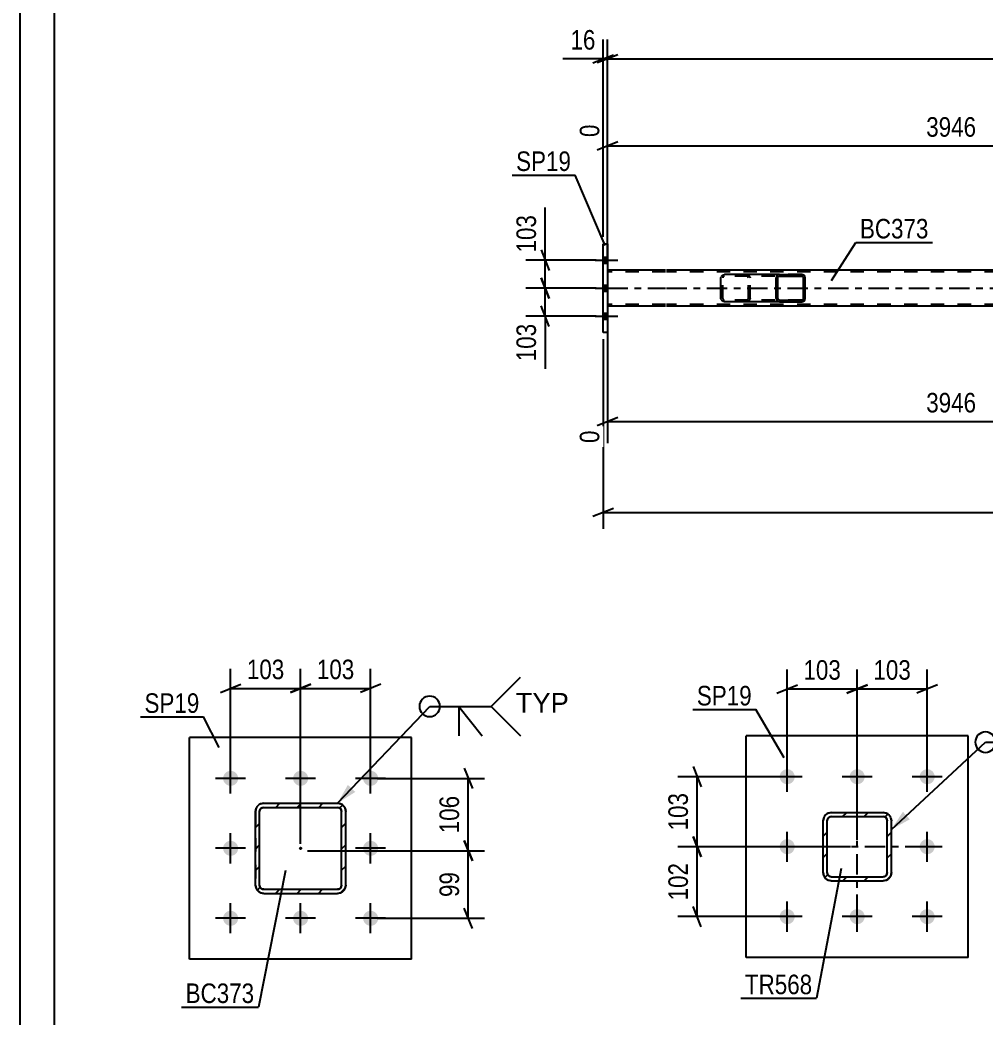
# Model space of a CAD drawing. Header units: millimetres. Extents: x 0 to 841, y 0 to 594.
# Drawn here: x 0 to 141.5, y 151.1 to 297.3 of the extents above; entities that cross this region are included whole.
import ezdxf

# ---------------------------------------------------------------- set-up
doc = ezdxf.new("R2010")
doc.units = ezdxf.units.MM
doc.linetypes.add('DXK_LINE_DOT2', pattern=[3.9198, 1.9599, -1.9599])
doc.linetypes.add('DXK_LINE_DOT3', pattern=[5.9187, 2.979, -0.9799, 0.9799, -0.9799])
doc.styles.add('Arial', font='ARIAL.TTF', dxfattribs={"height": 0.2})
doc.styles.add('Arial Narrow', font='ARIALN.TTF', dxfattribs={"height": 0.2})

# ---------------------------------------------------------------- blocks, each defined once
blk = doc.blocks.new('Unknown-318894736-1133')
at = {"color": 5, "linetype": 'Continuous'}
for p, q in [((0, 594), (0, 0)), ((5, 589), (5, 5))]:
    blk.add_line(p, q, dxfattribs=at)
blk = doc.blocks.new('Bolt-318894736-2808 - 2738')
at = {"linetype": 'Continuous'}
for points in [[(86.04, 261.64), (86.04, 262.52), (85.4, 262.52), (85.4, 261.64)], [(86.04, 261.64), (86.04, 262.52), (85.4, 262.52), (85.4, 261.64)], [(86.04, 261.64), (86.04, 262.52), (85.4, 262.52), (85.4, 261.64)], [(86.04, 257.54), (86.04, 258.42), (85.4, 258.42), (85.4, 257.54)], [(86.04, 257.54), (86.04, 258.42), (85.4, 258.42), (85.4, 257.54)], [(86.04, 253.44), (86.04, 254.32), (85.4, 254.32), (85.4, 253.44)], [(86.04, 253.44), (86.04, 254.32), (85.4, 254.32), (85.4, 253.44)], [(86.04, 253.44), (86.04, 254.32), (85.4, 254.32), (85.4, 253.44)]]:
    blk.add_hatch(color=1, dxfattribs=at).paths.add_polyline_path(points)
at = {"color": 1, "linetype": 'Continuous'}
for p, q in [((84.24, 262.08), (87.56, 262.08)), ((84.24, 262.08), (87.56, 262.08)), ((84.24, 262.08), (87.56, 262.08)), ((85.4, 262.52), (86.04, 262.52)), ((85.4, 262.52), (86.04, 262.52)), ((85.4, 262.52), (86.04, 262.52)), ((85.4, 261.64), (86.04, 261.64)), ((85.4, 261.64), (86.04, 261.64)), ((85.4, 261.64), (86.04, 261.64)), ((84.24, 257.98), (87.56, 257.98)), ((84.24, 257.98), (87.56, 257.98)), ((85.4, 258.42), (86.04, 258.42)), ((85.4, 258.42), (86.04, 258.42)), ((85.4, 257.54), (86.04, 257.54)), ((85.4, 257.54), (86.04, 257.54)), ((84.24, 253.88), (87.56, 253.88)), ((84.24, 253.88), (87.56, 253.88)), ((84.24, 253.88), (87.56, 253.88)), ((85.4, 254.32), (86.04, 254.32)), ((85.4, 254.32), (86.04, 254.32)), ((85.4, 254.32), (86.04, 254.32)), ((85.4, 253.44), (86.04, 253.44)), ((85.4, 253.44), (86.04, 253.44)), ((85.4, 253.44), (86.04, 253.44))]:
    blk.add_line(p, q, dxfattribs=at)
blk = doc.blocks.new('Part-318894736-2926 - 2738')
at = {"linetype": 'Continuous'}
h = blk.add_hatch(dxfattribs=at)
h.set_pattern_fill('', scale=0.7, style=0, pattern_type=0)
h.set_pattern_definition([(45, (114.9473, 259.6793), (-1.57154, 1.57154), [])])
h.paths.add_polyline_path([(114.99, 259.5), (114.95, 259.68), (114.84, 259.84), (114.67, 259.94), (114.48, 259.98), (111.24, 259.98), (111.04, 259.94), (110.88, 259.84), (110.77, 259.68), (110.73, 259.5), (110.73, 256.46), (110.77, 256.27), (110.88, 256.12), (111.04, 256.01), (111.24, 255.98), (114.48, 255.98), (114.67, 256.01), (114.84, 256.12), (114.95, 256.27), (114.99, 256.46)])
h.paths.add_polyline_path([(114.71, 256.36), (114.66, 256.29), (114.57, 256.23), (114.48, 256.22), (111.24, 256.22), (111.14, 256.23), (111.06, 256.29), (111, 256.36), (110.98, 256.46), (110.98, 259.5), (111, 259.59), (111.06, 259.67), (111.14, 259.72), (111.24, 259.74), (114.48, 259.74), (114.57, 259.72), (114.66, 259.67), (114.71, 259.59), (114.73, 259.5), (114.73, 256.46)])
at = {"color": 2, "linetype": 'Continuous'}
for p, q in [((102.66, 259.5), (102.7, 259.68)), ((102.66, 256.46), (102.66, 259.5)), ((102.98, 259.94), (103.17, 259.98)), ((111.24, 259.98), (103.17, 259.98)), ((110.77, 259.68), (110.73, 259.5)), ((110.73, 256.46), (110.73, 259.5)), ((110.98, 259.5), (111, 259.59)), ((110.98, 256.46), (110.98, 259.5)), ((111, 259.59), (111.06, 259.67)), ((111.24, 259.98), (111.04, 259.94)), ((111.06, 259.67), (111.14, 259.72)), ((111.14, 259.72), (111.24, 259.74)), ((111.24, 259.98), (114.48, 259.98)), ((111.24, 259.74), (114.48, 259.74)), ((114.67, 259.94), (114.48, 259.98)), ((114.48, 259.74), (114.57, 259.72)), ((114.57, 259.72), (114.66, 259.67)), ((114.66, 259.67), (114.71, 259.59)), ((114.71, 259.59), (114.73, 259.5)), ((114.73, 256.46), (114.73, 259.5)), ((114.99, 259.5), (114.95, 259.68)), ((114.99, 256.46), (114.99, 259.5)), ((102.7, 256.27), (102.66, 256.46)), ((103.17, 255.98), (102.98, 256.01)), ((111.24, 255.98), (103.17, 255.98)), ((110.73, 256.46), (110.77, 256.27)), ((111, 256.36), (110.98, 256.46)), ((111.06, 256.29), (111, 256.36)), ((111.04, 256.01), (111.24, 255.98)), ((111.14, 256.23), (111.06, 256.29)), ((111.24, 256.22), (111.14, 256.23)), ((111.24, 256.22), (114.48, 256.22)), ((111.24, 255.98), (114.48, 255.98)), ((114.57, 256.23), (114.48, 256.22)), ((114.48, 255.98), (114.67, 256.01)), ((114.66, 256.29), (114.57, 256.23)), ((114.71, 256.36), (114.66, 256.29)), ((114.73, 256.46), (114.71, 256.36)), ((114.95, 256.27), (114.99, 256.46))]:
    blk.add_line(p, q, dxfattribs=at)
at = {"color": 7, "linetype": 'DXK_LINE_DOT2'}
for p, q in [((102.94, 259.59), (102.92, 259.5)), ((102.92, 256.46), (102.92, 259.5)), ((102.99, 259.67), (102.94, 259.59)), ((103.08, 259.72), (102.99, 259.67)), ((103.17, 259.74), (103.08, 259.72)), ((114.48, 259.74), (103.17, 259.74)), ((106.41, 259.98), (106.61, 259.94)), ((106.51, 259.72), (106.41, 259.74)), ((106.59, 259.67), (106.51, 259.72)), ((106.65, 259.59), (106.59, 259.67)), ((106.67, 259.5), (106.65, 259.59)), ((106.67, 256.46), (106.67, 259.5)), ((106.88, 259.68), (106.92, 259.5)), ((106.92, 256.46), (106.92, 259.5)), ((114.48, 259.98), (111.24, 259.98)), ((102.92, 256.46), (102.94, 256.36)), ((102.94, 256.36), (102.99, 256.29)), ((102.99, 256.29), (103.08, 256.23)), ((103.08, 256.23), (103.17, 256.22)), ((114.48, 256.22), (103.17, 256.22)), ((106.41, 256.22), (106.51, 256.23)), ((106.61, 256.01), (106.41, 255.98)), ((106.51, 256.23), (106.59, 256.29)), ((106.59, 256.29), (106.65, 256.36)), ((106.65, 256.36), (106.67, 256.46)), ((106.92, 256.46), (106.88, 256.27)), ((114.48, 255.98), (111.24, 255.98))]:
    blk.add_line(p, q, dxfattribs=at)
at = {"color": 2, "linetype": 'Continuous'}
for centre, start, end in [((103.16, 259.47), 110.7583, 155.68), ((111.22, 259.47), 110.7583, 155.68), ((114.49, 259.47), 24.32, 69.2417), ((103.16, 256.48), 204.32, 249.2417), ((111.22, 256.48), 204.32, 249.2417), ((114.49, 256.48), 290.7583, 335.68)]:
    blk.add_arc(centre, 0.496, start, end, dxfattribs=at)
at = {"color": 7, "linetype": 'DXK_LINE_DOT2'}
for centre, start, end in [((106.43, 259.47), 24.32, 69.2417), ((106.43, 256.48), 290.7583, 335.68)]:
    blk.add_arc(centre, 0.496, start, end, dxfattribs=at)
blk = doc.blocks.new('Part-318894736-2862 - 2738')
at = {"color": 2, "linetype": 'Continuous'}
for p, q in [((94.56, 260.62), (86.04, 260.62)), ((185.92, 260.62), (94.66, 260.62)), ((94.56, 255.34), (86.04, 255.34)), ((185.92, 255.34), (94.66, 255.34))]:
    blk.add_line(p, q, dxfattribs=at)
at = {"color": 7, "linetype": 'DXK_LINE_DOT2'}
for p, q in [((86.04, 260.62), (86.04, 255.34)), ((94.56, 260.38), (86.04, 260.38)), ((668.45, 260.38), (94.66, 260.38)), ((94.56, 255.58), (86.04, 255.58)), ((668.45, 255.58), (94.66, 255.58))]:
    blk.add_line(p, q, dxfattribs=at)
at = {"color": 7, "linetype": 'DXK_LINE_DOT3'}
for p, q in [((86.04, 257.98), (94.56, 257.98)), ((94.66, 257.98), (668.45, 257.98))]:
    blk.add_line(p, q, dxfattribs=at)
blk = doc.blocks.new('Part-318894736-2933 - 2738')
at = {"color": 2, "linetype": 'Continuous'}
for p, q in [((85.4, 264.48), (86.04, 264.48)), ((85.4, 251.48), (85.4, 264.48)), ((86.04, 264.48), (86.04, 251.48)), ((86.04, 251.48), (85.4, 251.48))]:
    blk.add_line(p, q, dxfattribs=at)
blk = doc.blocks.new('Part-318894736-1434 - 1370')
at = {"linetype": 'Continuous'}
h = blk.add_hatch(dxfattribs=at)
h.set_pattern_fill('', scale=0.7, style=0, pattern_type=0)
h.set_pattern_definition([(45, (46.956, 169.4093), (-1.57154, 1.57154), [])])
h.paths.add_polyline_path([(46.5, 169.32), (46.96, 169.41), (47.35, 169.67), (47.61, 170.06), (47.7, 170.52), (47.7, 181.32), (47.61, 181.78), (47.35, 182.17), (46.96, 182.43), (46.5, 182.52), (35.7, 182.52), (35.24, 182.43), (34.85, 182.17), (34.59, 181.78), (34.5, 181.32), (34.5, 170.52), (34.59, 170.06), (34.85, 169.67), (35.24, 169.41), (35.7, 169.32)])
h.paths.add_polyline_path([(35.7, 169.92), (35.47, 169.96), (35.27, 170.09), (35.14, 170.29), (35.1, 170.52), (35.1, 181.32), (35.14, 181.55), (35.27, 181.74), (35.47, 181.87), (35.7, 181.92), (46.5, 181.92), (46.73, 181.87), (46.92, 181.74), (47.05, 181.55), (47.1, 181.32), (47.1, 170.52), (47.05, 170.29), (46.92, 170.09), (46.73, 169.96), (46.5, 169.92)])
blk.add_hatch(color=30, dxfattribs=at).paths.add_polyline_path([(41.1, 175.82, -1), (41.1, 176.02, -1)])
at = {"color": 7, "linetype": 'DXK_LINE_DOT2'}
for p, q in [((34.5, 181.32), (34.59, 181.78)), ((34.5, 181.32), (34.5, 170.52)), ((35.14, 181.55), (35.1, 181.32)), ((35.1, 170.52), (35.1, 181.32)), ((35.27, 181.74), (35.14, 181.55)), ((35.24, 182.43), (35.7, 182.52)), ((35.47, 181.87), (35.27, 181.74)), ((35.7, 181.92), (35.47, 181.87)), ((35.7, 182.52), (46.5, 182.52)), ((35.7, 181.92), (46.5, 181.92)), ((46.5, 182.52), (46.96, 182.43)), ((46.73, 181.87), (46.5, 181.92)), ((46.92, 181.74), (46.73, 181.87)), ((47.05, 181.55), (46.92, 181.74)), ((47.1, 181.32), (47.05, 181.55)), ((47.1, 170.52), (47.1, 181.32)), ((47.61, 181.78), (47.7, 181.32)), ((47.7, 170.52), (47.7, 181.32)), ((34.59, 170.06), (34.5, 170.52)), ((35.1, 170.52), (35.14, 170.29)), ((35.14, 170.29), (35.27, 170.09)), ((35.27, 170.09), (35.47, 169.96)), ((35.47, 169.96), (35.7, 169.92)), ((35.7, 169.92), (46.5, 169.92)), ((46.5, 169.92), (46.73, 169.96)), ((46.73, 169.96), (46.92, 170.09)), ((46.92, 170.09), (47.05, 170.29)), ((47.05, 170.29), (47.1, 170.52)), ((47.7, 170.52), (47.61, 170.06)), ((35.7, 169.32), (35.24, 169.41)), ((35.7, 169.32), (46.5, 169.32)), ((46.96, 169.41), (46.5, 169.32))]:
    blk.add_line(p, q, dxfattribs=at)
at = {"color": 2, "linetype": 'Continuous'}
for p, q in [((34.59, 181.78), (34.5, 181.32)), ((34.5, 181.32), (34.5, 181.32)), ((34.5, 170.52), (34.5, 181.32)), ((35.1, 181.32), (35.14, 181.55)), ((35.1, 181.32), (35.1, 181.32)), ((35.1, 170.52), (35.1, 181.32)), ((35.14, 181.55), (35.27, 181.74)), ((35.7, 182.52), (35.24, 182.43)), ((35.27, 181.74), (35.47, 181.87)), ((35.47, 181.87), (35.7, 181.92)), ((35.7, 182.52), (35.7, 182.52)), ((35.7, 182.52), (46.5, 182.52)), ((35.7, 181.92), (35.7, 181.92)), ((35.7, 181.92), (46.5, 181.92)), ((46.5, 182.52), (46.5, 182.52)), ((46.96, 182.43), (46.5, 182.52)), ((46.5, 181.92), (46.5, 181.92)), ((46.5, 181.92), (46.73, 181.87)), ((46.73, 181.87), (46.92, 181.74)), ((46.92, 181.74), (47.05, 181.55)), ((47.05, 181.55), (47.1, 181.32)), ((47.1, 181.32), (47.1, 181.32)), ((47.1, 170.52), (47.1, 181.32)), ((47.7, 181.32), (47.61, 181.78)), ((47.7, 181.32), (47.7, 181.32)), ((47.7, 170.52), (47.7, 181.32)), ((34.5, 170.52), (34.5, 170.52)), ((34.5, 170.52), (34.59, 170.06)), ((35.1, 170.52), (35.1, 170.52)), ((35.14, 170.29), (35.1, 170.52)), ((35.27, 170.09), (35.14, 170.29)), ((35.47, 169.96), (35.27, 170.09)), ((35.7, 169.92), (35.47, 169.96)), ((35.7, 169.92), (35.7, 169.92)), ((35.7, 169.92), (46.5, 169.92)), ((46.73, 169.96), (46.5, 169.92)), ((46.5, 169.92), (46.5, 169.92)), ((46.92, 170.09), (46.73, 169.96)), ((47.05, 170.29), (46.92, 170.09)), ((47.1, 170.52), (47.05, 170.29)), ((47.1, 170.52), (47.1, 170.52)), ((47.61, 170.06), (47.7, 170.52)), ((47.7, 170.52), (47.7, 170.52)), ((35.24, 169.41), (35.7, 169.32)), ((35.7, 169.32), (35.7, 169.32)), ((35.7, 169.32), (46.5, 169.32)), ((46.5, 169.32), (46.96, 169.41)), ((46.5, 169.32), (46.5, 169.32))]:
    blk.add_line(p, q, dxfattribs=at)
at = {"color": 7, "linetype": 'DXK_LINE_DOT3'}
blk.add_line((41.1, 175.92), (41.1, 175.92), dxfattribs=at)
at = {"color": 30, "linetype": 'DXK_LINE_DOT3'}
blk.add_line((41.1, 175.92), (41.1, 175.92), dxfattribs=at)
at = {"color": 30, "linetype": 'Continuous'}
blk.add_circle((41.1, 175.92), 0.1, dxfattribs=at)
at = {"color": 7, "linetype": 'DXK_LINE_DOT2'}
for centre, start, end in [((35.7, 181.32), 112.5, 157.5), ((46.5, 181.32), 22.5, 67.5), ((35.7, 170.52), 202.5, 247.5), ((46.5, 170.52), 292.5, 337.5)]:
    blk.add_arc(centre, 1.2, start, end, dxfattribs=at)
at = {"color": 2, "linetype": 'Continuous'}
for centre, start, end in [((35.7, 181.32), 112.5, 157.5), ((46.5, 181.32), 22.5, 67.5), ((35.7, 170.52), 202.5, 247.5), ((46.5, 170.52), 292.5, 337.5)]:
    blk.add_arc(centre, 1.2, start, end, dxfattribs=at)
blk = doc.blocks.new('Bolt-318894736-1534 - 1370')
at = {"linetype": 'Continuous'}
for points in [[(30.85, 185.07, -1), (30.85, 187.27, -1)], [(41.1, 185.07, -1), (41.1, 187.27, -1)], [(51.35, 185.07, -1), (51.35, 187.27, -1)], [(30.85, 174.82, -1), (30.85, 177.02, -1)], [(51.35, 174.82, -1), (51.35, 177.02, -1)], [(30.85, 164.57, -1), (30.85, 166.77, -1)], [(41.1, 164.57, -1), (41.1, 166.77, -1)], [(51.35, 164.57, -1), (51.35, 166.77, -1)]]:
    blk.add_hatch(color=1, dxfattribs=at).paths.add_polyline_path(points)
at = {"color": 1, "linetype": 'Continuous'}
for p, q in [((30.85, 183.97), (30.85, 188.37)), ((41.1, 183.97), (41.1, 188.37)), ((51.35, 183.97), (51.35, 188.37)), ((33.05, 186.17), (28.65, 186.17)), ((43.3, 186.17), (38.9, 186.17)), ((53.55, 186.17), (49.15, 186.17)), ((30.85, 173.72), (30.85, 178.12)), ((51.35, 173.72), (51.35, 178.12)), ((33.05, 175.92), (28.65, 175.92)), ((53.55, 175.92), (49.15, 175.92)), ((30.85, 163.47), (30.85, 167.87)), ((41.1, 163.47), (41.1, 167.87)), ((51.35, 163.47), (51.35, 167.87)), ((33.05, 165.67), (28.65, 165.67)), ((43.3, 165.67), (38.9, 165.67)), ((53.55, 165.67), (49.15, 165.67))]:
    blk.add_line(p, q, dxfattribs=at)
blk = doc.blocks.new('Part-318894736-1526 - 1370')
at = {"color": 2, "linetype": 'Continuous'}
for p, q in [((57.35, 192.17), (24.85, 192.17)), ((24.85, 159.67), (24.85, 192.17)), ((57.35, 159.67), (57.35, 192.17)), ((57.35, 159.67), (24.85, 159.67))]:
    blk.add_line(p, q, dxfattribs=at)
blk = doc.blocks.new('Part-318894736-6472 - 6316')
at = {"linetype": 'Continuous'}
h = blk.add_hatch(dxfattribs=at)
h.set_pattern_fill('', scale=0.7, style=0, pattern_type=0)
h.set_pattern_definition([(45, (126.8699, 171.2469), (-1.57154, 1.57154), [])])
h.paths.add_polyline_path([(126.41, 171.16), (126.87, 171.25), (127.26, 171.51), (127.52, 171.9), (127.61, 172.36), (127.61, 179.96), (127.52, 180.41), (127.26, 180.8), (126.87, 181.06), (126.41, 181.16), (118.81, 181.16), (118.35, 181.06), (117.96, 180.8), (117.7, 180.41), (117.61, 179.96), (117.61, 172.36), (117.7, 171.9), (117.96, 171.51), (118.35, 171.25), (118.81, 171.16)])
h.paths.add_polyline_path([(118.81, 171.76), (118.58, 171.8), (118.39, 171.93), (118.26, 172.13), (118.21, 172.36), (118.21, 179.96), (118.26, 180.19), (118.39, 180.38), (118.58, 180.51), (118.81, 180.56), (126.41, 180.56), (126.64, 180.51), (126.83, 180.38), (126.96, 180.19), (127.01, 179.96), (127.01, 172.36), (126.96, 172.13), (126.83, 171.93), (126.64, 171.8), (126.41, 171.76)])
at = {"color": 7, "linetype": 'DXK_LINE_DOT3'}
for p, q in [((122.61, 166.16), (122.61, 186.16)), ((132.61, 176.16), (112.61, 176.16))]:
    blk.add_line(p, q, dxfattribs=at)
at = {"color": 7, "linetype": 'DXK_LINE_DOT2'}
for p, q in [((117.61, 179.96), (117.7, 180.41)), ((117.61, 172.36), (117.61, 179.96)), ((118.26, 180.19), (118.21, 179.96)), ((118.21, 172.36), (118.21, 179.96)), ((118.39, 180.38), (118.26, 180.19)), ((118.35, 181.06), (118.81, 181.16)), ((118.58, 180.51), (118.39, 180.38)), ((118.81, 180.56), (118.58, 180.51)), ((118.81, 181.16), (126.41, 181.16)), ((118.81, 180.56), (126.41, 180.56)), ((126.41, 181.16), (126.87, 181.06)), ((126.64, 180.51), (126.41, 180.56)), ((126.83, 180.38), (126.64, 180.51)), ((126.96, 180.19), (126.83, 180.38)), ((127.01, 179.96), (126.96, 180.19)), ((127.01, 172.36), (127.01, 179.96)), ((127.52, 180.41), (127.61, 179.96)), ((127.61, 172.36), (127.61, 179.96)), ((117.7, 171.9), (117.61, 172.36)), ((118.21, 172.36), (118.26, 172.13)), ((118.26, 172.13), (118.39, 171.93)), ((118.81, 171.16), (118.35, 171.25)), ((118.39, 171.93), (118.58, 171.8)), ((118.58, 171.8), (118.81, 171.76)), ((118.81, 171.76), (126.41, 171.76)), ((118.81, 171.16), (126.41, 171.16)), ((126.41, 171.76), (126.64, 171.8)), ((126.87, 171.25), (126.41, 171.16)), ((126.64, 171.8), (126.83, 171.93)), ((126.83, 171.93), (126.96, 172.13)), ((126.96, 172.13), (127.01, 172.36)), ((127.61, 172.36), (127.52, 171.9))]:
    blk.add_line(p, q, dxfattribs=at)
at = {"color": 2, "linetype": 'Continuous'}
for p, q in [((117.7, 180.41), (117.61, 179.96)), ((117.61, 172.36), (117.61, 179.96)), ((118.21, 179.96), (118.26, 180.19)), ((118.21, 172.36), (118.21, 179.96)), ((118.26, 180.19), (118.39, 180.38)), ((118.81, 181.16), (118.35, 181.06)), ((118.39, 180.38), (118.58, 180.51)), ((118.58, 180.51), (118.81, 180.56)), ((118.81, 181.16), (126.41, 181.16)), ((118.81, 180.56), (126.41, 180.56)), ((126.87, 181.06), (126.41, 181.16)), ((126.41, 180.56), (126.64, 180.51)), ((126.64, 180.51), (126.83, 180.38)), ((126.83, 180.38), (126.96, 180.19)), ((126.96, 180.19), (127.01, 179.96)), ((127.01, 172.36), (127.01, 179.96)), ((127.61, 179.96), (127.52, 180.41)), ((127.61, 172.36), (127.61, 179.96)), ((117.61, 172.36), (117.7, 171.9)), ((118.26, 172.13), (118.21, 172.36)), ((118.39, 171.93), (118.26, 172.13)), ((118.35, 171.25), (118.81, 171.16)), ((118.58, 171.8), (118.39, 171.93)), ((118.81, 171.76), (118.58, 171.8)), ((118.81, 171.76), (126.41, 171.76)), ((118.81, 171.16), (126.41, 171.16)), ((126.64, 171.8), (126.41, 171.76)), ((126.41, 171.16), (126.87, 171.25)), ((126.83, 171.93), (126.64, 171.8)), ((126.96, 172.13), (126.83, 171.93)), ((127.01, 172.36), (126.96, 172.13)), ((127.52, 171.9), (127.61, 172.36))]:
    blk.add_line(p, q, dxfattribs=at)
at = {"color": 7, "linetype": 'DXK_LINE_DOT2'}
for centre, start, end in [((118.81, 179.96), 112.5, 157.5), ((126.41, 179.96), 22.5, 67.5), ((118.81, 172.36), 202.5, 247.5), ((126.41, 172.36), 292.5, 337.5)]:
    blk.add_arc(centre, 1.2, start, end, dxfattribs=at)
at = {"color": 2, "linetype": 'Continuous'}
for centre, start, end in [((118.81, 179.96), 112.5, 157.5), ((126.41, 179.96), 22.5, 67.5), ((118.81, 172.36), 202.5, 247.5), ((126.41, 172.36), 292.5, 337.5)]:
    blk.add_arc(centre, 1.2, start, end, dxfattribs=at)
blk = doc.blocks.new('Part-318894736-6351 - 6316')
at = {"color": 2, "linetype": 'Continuous'}
for p, q in [((138.86, 192.41), (106.36, 192.41)), ((106.36, 159.91), (106.36, 192.41)), ((138.86, 159.91), (138.86, 192.41)), ((138.86, 159.91), (106.36, 159.91))]:
    blk.add_line(p, q, dxfattribs=at)
blk = doc.blocks.new('Bolt-318894736-6465 - 6316')
at = {"linetype": 'Continuous'}
for points in [[(112.36, 185.31, -1), (112.36, 187.51, -1)], [(122.61, 185.31, -1), (122.61, 187.51, -1)], [(132.86, 185.31, -1), (132.86, 187.51, -1)], [(112.36, 175.06, -1), (112.36, 177.26, -1)], [(132.86, 175.06, -1), (132.86, 177.26, -1)], [(112.36, 164.81, -1), (112.36, 167.01, -1)], [(122.61, 164.81, -1), (122.61, 167.01, -1)], [(132.86, 164.81, -1), (132.86, 167.01, -1)]]:
    blk.add_hatch(color=1, dxfattribs=at).paths.add_polyline_path(points)
at = {"color": 1, "linetype": 'Continuous'}
for p, q in [((112.36, 184.21), (112.36, 188.61)), ((122.61, 184.21), (122.61, 188.61)), ((132.86, 184.21), (132.86, 188.61)), ((114.56, 186.41), (110.16, 186.41)), ((124.81, 186.41), (120.41, 186.41)), ((135.06, 186.41), (130.66, 186.41)), ((112.36, 173.96), (112.36, 178.36)), ((132.86, 173.96), (132.86, 178.36)), ((114.56, 176.16), (110.16, 176.16)), ((135.06, 176.16), (130.66, 176.16)), ((112.36, 163.71), (112.36, 168.11)), ((122.61, 163.71), (122.61, 168.11)), ((132.86, 163.71), (132.86, 168.11)), ((114.56, 165.91), (110.16, 165.91)), ((124.81, 165.91), (120.41, 165.91)), ((135.06, 165.91), (130.66, 165.91))]:
    blk.add_line(p, q, dxfattribs=at)
blk = doc.blocks.new('StraightDimension-318894736-3101 - 2738')
at = {"color": 7, "linetype": 'Continuous'}
for p, q in [((86.04, 263.55), (86.04, 294.42)), ((87.54, 292.17), (84.54, 290.97)), ((86.04, 291.57), (677.07, 291.57))]:
    blk.add_line(p, q, dxfattribs=at)
blk = doc.blocks.new('StraightDimension-318894736-3030 - 2738')
at = {"color": 7, "linetype": 'Continuous'}
for p, q in [((85.4, 250.48), (85.4, 222.72)), ((86.9, 225.72), (83.9, 224.52)), ((85.4, 225.12), (677.71, 225.12))]:
    blk.add_line(p, q, dxfattribs=at)
blk = doc.blocks.new('StraightDimension-318894736-3058 - 2738')
at = {"color": 7, "linetype": 'Continuous'}
for p, q in [((186.72, 270.02), (186.72, 287.42)), ((86.04, 261.62), (86.04, 281.94)), ((87.54, 279.41), (84.54, 278.21)), ((185.22, 278.21), (188.22, 279.41)), ((86.04, 278.81), (186.72, 278.81))]:
    blk.add_line(p, q, dxfattribs=at)
at = {"color": 0}
blk.add_wipeout([(140.64, 279.56), (140.64, 283.76), (132.12, 283.76), (132.12, 279.56)], dxfattribs=at)
at = {"color": 3, "style": 'Arial Narrow'}
blk.add_text('3946', height=2.863, dxfattribs=at).set_placement((132.72, 280.16))
at = {"color": 0, "linetype": 'Continuous'}
for points in [[(186.12, 288.02), (181.92, 288.02), (181.92, 279.51), (186.12, 279.51)], [(85.44, 282.54), (81.24, 282.54), (81.24, 279.51), (85.44, 279.51)]]:
    blk.add_wipeout(points, dxfattribs=at)
at = {"color": 3, "linetype": 'Continuous', "style": 'Arial Narrow'}
for s, height, p in [('3946', 2.863, (185.52, 280.11)), ('0', 2.86, (84.84, 280.11))]:
    blk.add_text(s, height=height, rotation=90.0002, dxfattribs=at).set_placement(p)
blk = doc.blocks.new('StraightDimension-318894736-3091 - 2738')
at = {"color": 7, "linetype": 'Continuous'}
for p, q in [((85.4, 265.48), (85.4, 294.42)), ((86.04, 263.55), (86.04, 294.42)), ((85.4, 291.57), (79.5, 291.57)), ((85.4, 291.57), (79.5, 291.57)), ((83.9, 290.97), (86.9, 292.17)), ((87.54, 292.17), (84.54, 290.97)), ((85.4, 291.57), (86.04, 291.57))]:
    blk.add_line(p, q, dxfattribs=at)
at = {"color": 0}
blk.add_wipeout([(84.88, 292.32), (84.88, 296.52), (80.02, 296.52), (80.02, 292.32)], dxfattribs=at)
at = {"color": 3, "style": 'Arial Narrow'}
blk.add_text('16', height=2.863, dxfattribs=at).set_placement((80.62, 292.92))
blk = doc.blocks.new('StraightDimension-318894736-3122 - 2738')
at = {"color": 7, "linetype": 'Continuous'}
for p, q in [((86.04, 254.34), (86.04, 235.29)), ((186.72, 245.93), (186.72, 229.81)), ((87.54, 239.02), (84.54, 237.82)), ((86.04, 238.42), (186.72, 238.42)), ((185.22, 237.82), (188.22, 239.02))]:
    blk.add_line(p, q, dxfattribs=at)
at = {"color": 0}
blk.add_wipeout([(140.64, 239.17), (140.64, 243.37), (132.12, 243.37), (132.12, 239.17)], dxfattribs=at)
at = {"color": 3, "style": 'Arial Narrow'}
blk.add_text('3946', height=2.863, dxfattribs=at).set_placement((132.72, 239.77))
at = {"color": 0, "linetype": 'Continuous'}
for points in [[(85.44, 237.72), (81.24, 237.72), (81.24, 234.69), (85.44, 234.69)], [(186.12, 237.72), (181.92, 237.72), (181.92, 229.21), (186.12, 229.21)]]:
    blk.add_wipeout(points, dxfattribs=at)
at = {"color": 3, "linetype": 'Continuous', "style": 'Arial Narrow'}
for s, height, p in [('0', 2.86, (84.84, 235.29)), ('3946', 2.863, (185.52, 229.81))]:
    blk.add_text(s, height=height, rotation=90.0002, dxfattribs=at).set_placement(p)
blk = doc.blocks.new('StraightDimension-318894736-3145 - 2738')
at = {"color": 7, "linetype": 'Continuous'}
for p, q in [((76.92, 262.08), (76.92, 269.81)), ((76.92, 262.08), (76.92, 269.81)), ((76.32, 263.58), (77.52, 260.58)), ((84.4, 262.08), (74.07, 262.08)), ((76.92, 257.98), (76.92, 262.08)), ((77.52, 256.48), (76.32, 259.48)), ((84.4, 257.98), (74.07, 257.98))]:
    blk.add_line(p, q, dxfattribs=at)
at = {"color": 0}
blk.add_wipeout([(76.17, 269.29), (71.97, 269.29), (71.97, 262.6), (76.17, 262.6)], dxfattribs=at)
at = {"color": 3, "style": 'Arial Narrow'}
blk.add_text('103', height=2.863, rotation=90.0002, dxfattribs=at).set_placement((75.57, 263.2))
blk = doc.blocks.new('StraightDimension-318894736-3153 - 2738')
at = {"color": 7, "linetype": 'Continuous'}
for p, q in [((76.32, 259.48), (77.52, 256.48)), ((84.4, 257.98), (74.07, 257.98)), ((76.92, 253.88), (76.92, 257.98)), ((77.52, 252.38), (76.32, 255.38)), ((84.4, 253.88), (74.07, 253.88)), ((76.92, 253.88), (76.92, 246.14)), ((76.92, 253.88), (76.92, 246.14))]:
    blk.add_line(p, q, dxfattribs=at)
at = {"color": 0}
blk.add_wipeout([(76.17, 253.35), (71.97, 253.35), (71.97, 246.67), (76.17, 246.67)], dxfattribs=at)
at = {"color": 3, "style": 'Arial Narrow'}
blk.add_text('103', height=2.863, rotation=90.0002, dxfattribs=at).set_placement((75.57, 247.27))
blk = doc.blocks.new('StraightDimension-318894736-1580 - 1370')
at = {"color": 7, "linetype": 'Continuous'}
for p, q in [((41.1, 176.57), (41.1, 202.2)), ((51.35, 187.17), (51.35, 202.2)), ((39.6, 198.75), (42.6, 199.95)), ((41.1, 199.35), (51.35, 199.35)), ((52.85, 199.95), (49.85, 198.75))]:
    blk.add_line(p, q, dxfattribs=at)
at = {"color": 0}
blk.add_wipeout([(49.56, 200.1), (49.56, 204.3), (42.88, 204.3), (42.88, 200.1)], dxfattribs=at)
at = {"color": 3, "style": 'Arial Narrow'}
blk.add_text('103', height=2.863, dxfattribs=at).set_placement((43.48, 200.7))
blk = doc.blocks.new('StraightDimension-318894736-1561 - 1370')
at = {"color": 7, "linetype": 'Continuous'}
for p, q in [((30.85, 187.17), (30.85, 202.2)), ((41.1, 176.57), (41.1, 202.2)), ((29.35, 198.75), (32.35, 199.95)), ((30.85, 199.35), (41.1, 199.35)), ((42.6, 199.95), (39.6, 198.75))]:
    blk.add_line(p, q, dxfattribs=at)
at = {"color": 0}
blk.add_wipeout([(39.31, 200.1), (39.31, 204.3), (32.63, 204.3), (32.63, 200.1)], dxfattribs=at)
at = {"color": 3, "style": 'Arial Narrow'}
blk.add_text('103', height=2.863, dxfattribs=at).set_placement((33.23, 200.7))
blk = doc.blocks.new('StraightDimension-318894736-1596 - 1370')
at = {"color": 7, "linetype": 'Continuous'}
for p, q in [((65.05, 187.67), (66.25, 184.67)), ((52.35, 186.17), (68.05, 186.17)), ((65.65, 175.57), (65.65, 186.17)), ((66.25, 174.07), (65.05, 177.07)), ((42.1, 175.57), (68.05, 175.57))]:
    blk.add_line(p, q, dxfattribs=at)
at = {"color": 0}
blk.add_wipeout([(64.9, 184.21), (60.7, 184.21), (60.7, 177.53), (64.9, 177.53)], dxfattribs=at)
at = {"color": 3, "style": 'Arial Narrow'}
blk.add_text('106', height=2.863, rotation=90.0002, dxfattribs=at).set_placement((64.3, 178.13))
blk = doc.blocks.new('StraightDimension-318894736-1610 - 1370')
at = {"color": 7, "linetype": 'Continuous'}
for p, q in [((65.05, 177.07), (66.25, 174.07)), ((42.1, 175.57), (68.05, 175.57)), ((65.65, 165.67), (65.65, 175.57)), ((66.25, 164.17), (65.05, 167.17)), ((52.35, 165.67), (68.05, 165.67))]:
    blk.add_line(p, q, dxfattribs=at)
at = {"color": 0}
blk.add_wipeout([(64.9, 173.05), (60.7, 173.05), (60.7, 168.19), (64.9, 168.19)], dxfattribs=at)
at = {"color": 3, "style": 'Arial Narrow'}
blk.add_text('99', height=2.863, rotation=90.0002, dxfattribs=at).set_placement((64.3, 168.79))
blk = doc.blocks.new('StraightDimension-318894736-6475 - 6316')
at = {"color": 7, "linetype": 'Continuous'}
for p, q in [((98.57, 177.65), (99.77, 174.65)), ((121.61, 176.15), (96.32, 176.15)), ((99.17, 165.91), (99.17, 176.15)), ((99.77, 164.41), (98.57, 167.41)), ((111.36, 165.91), (96.32, 165.91))]:
    blk.add_line(p, q, dxfattribs=at)
at = {"color": 0}
blk.add_wipeout([(98.42, 174.37), (94.22, 174.37), (94.22, 167.69), (98.42, 167.69)], dxfattribs=at)
at = {"color": 3, "style": 'Arial Narrow'}
blk.add_text('102', height=2.863, rotation=90.0002, dxfattribs=at).set_placement((97.82, 168.29))
blk = doc.blocks.new('StraightDimension-318894736-6492 - 6316')
at = {"color": 7, "linetype": 'Continuous'}
for p, q in [((98.57, 187.91), (99.77, 184.91)), ((111.36, 186.41), (96.32, 186.41)), ((99.17, 176.15), (99.17, 186.41)), ((99.77, 174.65), (98.57, 177.65)), ((121.61, 176.15), (96.32, 176.15))]:
    blk.add_line(p, q, dxfattribs=at)
at = {"color": 0}
blk.add_wipeout([(98.42, 184.62), (94.22, 184.62), (94.22, 177.94), (98.42, 177.94)], dxfattribs=at)
at = {"color": 3, "style": 'Arial Narrow'}
blk.add_text('103', height=2.863, rotation=90.0002, dxfattribs=at).set_placement((97.82, 178.54))
blk = doc.blocks.new('StraightDimension-318894736-6510 - 6316')
at = {"color": 7, "linetype": 'Continuous'}
for p, q in [((122.61, 177.15), (122.61, 202.12)), ((132.86, 187.41), (132.86, 202.12)), ((121.11, 198.67), (124.11, 199.87)), ((122.61, 199.27), (132.86, 199.27)), ((134.36, 199.87), (131.36, 198.67))]:
    blk.add_line(p, q, dxfattribs=at)
at = {"color": 0}
blk.add_wipeout([(131.08, 200.02), (131.08, 204.22), (124.39, 204.22), (124.39, 200.02)], dxfattribs=at)
at = {"color": 3, "style": 'Arial Narrow'}
blk.add_text('103', height=2.863, dxfattribs=at).set_placement((124.99, 200.62))
blk = doc.blocks.new('StraightDimension-318894736-6527 - 6316')
at = {"color": 7, "linetype": 'Continuous'}
for p, q in [((112.36, 187.41), (112.36, 202.12)), ((122.61, 177.15), (122.61, 202.12)), ((110.86, 198.67), (113.86, 199.87)), ((112.36, 199.27), (122.61, 199.27)), ((124.11, 199.87), (121.11, 198.67))]:
    blk.add_line(p, q, dxfattribs=at)
at = {"color": 0}
blk.add_wipeout([(120.83, 200.02), (120.83, 204.22), (114.14, 204.22), (114.14, 200.02)], dxfattribs=at)
at = {"color": 3, "style": 'Arial Narrow'}
blk.add_text('103', height=2.863, dxfattribs=at).set_placement((114.74, 200.62))
blk = doc.blocks.new('Mark-318894736-2858 - 2738')
at = {"color": 0}
blk.add_wipeout([(133.06, 265.26), (133.06, 268.26), (123.01, 268.26), (123.01, 265.26)], dxfattribs=at)
blk.add_wipeout([(133.06, 265.26), (133.06, 268.26), (123.01, 268.26), (123.01, 265.26)], dxfattribs=at)
at = {"color": 30, "linetype": 'Continuous'}
for p, q in [((118.87, 259.11), (122.41, 264.66)), ((122.41, 264.66), (133.66, 264.66))]:
    blk.add_line(p, q, dxfattribs=at)
at = {"color": 3, "style": 'Arial Narrow'}
blk.add_text('BC373', height=2.863, dxfattribs=at).set_placement((123.01, 265.26))
blk = doc.blocks.new('Mark-318894736-2929 - 2738')
at = {"color": 0}
blk.add_wipeout([(80.7, 275.14), (80.7, 278.14), (72.66, 278.14), (72.66, 275.14)], dxfattribs=at)
blk.add_wipeout([(80.7, 275.14), (80.7, 278.14), (72.66, 278.14), (72.66, 275.14)], dxfattribs=at)
at = {"color": 30, "linetype": 'Continuous'}
for p in [(72.06, 274.54), (85.7, 264.21)]:
    blk.add_line(p, (81.3, 274.54), dxfattribs=at)
at = {"color": 3, "style": 'Arial Narrow'}
blk.add_text('SP19', height=2.863, dxfattribs=at).set_placement((72.66, 275.14))
blk = doc.blocks.new('Mark-318894736-1522 - 1370')
at = {"color": 0}
blk.add_wipeout([(26.28, 195.76), (26.28, 198.76), (18.24, 198.76), (18.24, 195.76)], dxfattribs=at)
blk.add_wipeout([(26.28, 195.76), (26.28, 198.76), (18.24, 198.76), (18.24, 195.76)], dxfattribs=at)
at = {"color": 30, "linetype": 'Continuous'}
for p in [(17.64, 195.16), (29.19, 190.69)]:
    blk.add_line(p, (26.88, 195.16), dxfattribs=at)
at = {"color": 3, "style": 'Arial Narrow'}
blk.add_text('SP19', height=2.863, dxfattribs=at).set_placement((18.24, 195.76))
blk = doc.blocks.new('Mark-318894736-1429 - 1370')
at = {"color": 0}
blk.add_wipeout([(34.31, 153.26), (34.31, 156.26), (24.26, 156.26), (24.26, 153.26)], dxfattribs=at)
blk.add_wipeout([(34.31, 153.26), (34.31, 156.26), (24.26, 156.26), (24.26, 153.26)], dxfattribs=at)
at = {"color": 30, "linetype": 'Continuous'}
for p in [(38.87, 172.69), (23.66, 152.66)]:
    blk.add_line(p, (34.91, 152.66), dxfattribs=at)
at = {"color": 3, "style": 'Arial Narrow'}
blk.add_text('BC373', height=2.863, dxfattribs=at).set_placement((24.26, 153.26))
blk = doc.blocks.new('WeldMark-318894736-1625 - 1370')
at = {"linetype": 'Continuous'}
blk.add_hatch(color=30, dxfattribs=at).paths.add_polyline_path([(49.11, 184.18), (46.5, 182.52), (48.02, 185.21)])
at = {"color": 30, "linetype": 'Continuous'}
for p, q in [((46.5, 182.52), (60, 196.71)), ((60, 196.71), (69, 196.71))]:
    blk.add_line(p, q, dxfattribs=at)
at = {"color": 3, "linetype": 'Continuous'}
for q in [(67.71, 192.42), (64.29, 192.42)]:
    blk.add_line((64.29, 196.71), q, dxfattribs=at)
for start, end in [(90, 270), (270, 90)]:
    blk.add_arc((60, 196.71), 1.5, start, end, dxfattribs=at)
at = {"color": 0, "linetype": 'Continuous'}
blk.add_wipeout([(80.38, 195.81), (80.38, 198.81), (72.6, 198.81), (72.6, 195.81)], dxfattribs=at)
blk.add_wipeout([(80.38, 195.81), (80.38, 198.81), (72.6, 198.81), (72.6, 195.81)], dxfattribs=at)
at = {"color": 3, "linetype": 'Continuous'}
for q in [(73.29, 200.99), (73.29, 192.42)]:
    blk.add_line((69, 196.71), q, dxfattribs=at)
at = {"color": 3, "linetype": 'Continuous', "style": 'Arial'}
blk.add_text('TYP', height=2.865, dxfattribs=at).set_placement((72.6, 195.81))
blk = doc.blocks.new('Mark-318894736-6468 - 6316')
at = {"color": 0}
blk.add_wipeout([(116.04, 154.55), (116.04, 157.55), (106.17, 157.55), (106.17, 154.55)], dxfattribs=at)
blk.add_wipeout([(116.04, 154.55), (116.04, 157.55), (106.17, 157.55), (106.17, 154.55)], dxfattribs=at)
at = {"color": 30, "linetype": 'Continuous'}
for p in [(120.28, 172.97), (105.57, 153.95)]:
    blk.add_line(p, (116.64, 153.95), dxfattribs=at)
at = {"color": 3, "style": 'Arial Narrow'}
blk.add_text('TR568', height=2.863, dxfattribs=at).set_placement((106.17, 154.55))
blk = doc.blocks.new('Mark-318894736-6347 - 6316')
at = {"color": 0}
blk.add_wipeout([(107.17, 196.85), (107.17, 199.85), (99.13, 199.85), (99.13, 196.85)], dxfattribs=at)
blk.add_wipeout([(107.17, 196.85), (107.17, 199.85), (99.13, 199.85), (99.13, 196.85)], dxfattribs=at)
at = {"color": 30, "linetype": 'Continuous'}
for p in [(98.53, 196.25), (111.93, 189.18)]:
    blk.add_line(p, (107.77, 196.25), dxfattribs=at)
at = {"color": 3, "style": 'Arial Narrow'}
blk.add_text('SP19', height=2.863, dxfattribs=at).set_placement((99.13, 196.85))
blk = doc.blocks.new('WeldMark-318894736-6544 - 6316')
at = {"linetype": 'Continuous'}
blk.add_hatch(color=30, dxfattribs=at).paths.add_polyline_path([(130.32, 180.17), (127.61, 178.68), (129.3, 181.27)])
at = {"color": 30, "linetype": 'Continuous'}
for p, q in [((127.61, 178.68), (141.39, 191.47)), ((141.39, 191.47), (150.39, 191.47))]:
    blk.add_line(p, q, dxfattribs=at)
at = {"color": 3, "linetype": 'Continuous'}
for q in [(149.1, 187.19), (145.67, 187.19)]:
    blk.add_line((145.67, 191.47), q, dxfattribs=at)
for start, end in [(90, 270), (270, 90)]:
    blk.add_arc((141.39, 191.47), 1.5, start, end, dxfattribs=at)
at = {"color": 0, "linetype": 'Continuous'}
blk.add_wipeout([(161.76, 190.57), (161.76, 193.57), (153.99, 193.57), (153.99, 190.57)], dxfattribs=at)
blk.add_wipeout([(161.76, 190.57), (161.76, 193.57), (153.99, 193.57), (153.99, 190.57)], dxfattribs=at)
at = {"color": 3, "linetype": 'Continuous'}
for q in [(154.67, 195.76), (154.67, 187.19)]:
    blk.add_line((150.39, 191.47), q, dxfattribs=at)
at = {"color": 3, "linetype": 'Continuous', "style": 'Arial'}
blk.add_text('TYP', height=2.865, dxfattribs=at).set_placement((153.99, 190.57))

msp = doc.modelspace()

# ---------------------------------------------------------------- block references
for name in ['Unknown-318894736-1133', 'Part-318894736-2933 - 2738', 'Bolt-318894736-2808 - 2738', 'Part-318894736-2862 - 2738', 'Part-318894736-2926 - 2738', 'Part-318894736-1526 - 1370', 'Part-318894736-6351 - 6316', 'Bolt-318894736-6465 - 6316', 'Bolt-318894736-1534 - 1370', 'Part-318894736-6472 - 6316', 'Part-318894736-1434 - 1370']:
    msp.add_blockref(name, (0, 0))

# ---------------------------------------------------------------- next in the draw order: block references
for name in ['StraightDimension-318894736-3101 - 2738', 'StraightDimension-318894736-3030 - 2738', 'StraightDimension-318894736-1580 - 1370', 'StraightDimension-318894736-6475 - 6316', 'Mark-318894736-1429 - 1370']:
    msp.add_blockref(name, (0, 0))

# ---------------------------------------------------------------- next in the draw order: block references
for name in ['StraightDimension-318894736-3058 - 2738', 'StraightDimension-318894736-3122 - 2738', 'StraightDimension-318894736-1561 - 1370', 'StraightDimension-318894736-6492 - 6316', 'Mark-318894736-6468 - 6316']:
    msp.add_blockref(name, (0, 0))

# ---------------------------------------------------------------- next in the draw order: block references
for name in ['StraightDimension-318894736-3091 - 2738', 'Mark-318894736-2858 - 2738', 'StraightDimension-318894736-6510 - 6316', 'Mark-318894736-1522 - 1370', 'StraightDimension-318894736-1596 - 1370']:
    msp.add_blockref(name, (0, 0))

# ---------------------------------------------------------------- next in the draw order: block references
for name in ['StraightDimension-318894736-3145 - 2738', 'StraightDimension-318894736-6527 - 6316', 'WeldMark-318894736-1625 - 1370', 'WeldMark-318894736-6544 - 6316', 'StraightDimension-318894736-1610 - 1370']:
    msp.add_blockref(name, (0, 0))

# ---------------------------------------------------------------- next in the draw order: block references
for name in ['Mark-318894736-2929 - 2738', 'StraightDimension-318894736-3153 - 2738', 'Mark-318894736-6347 - 6316']:
    msp.add_blockref(name, (0, 0))

doc.saveas('drawing.dxf')
